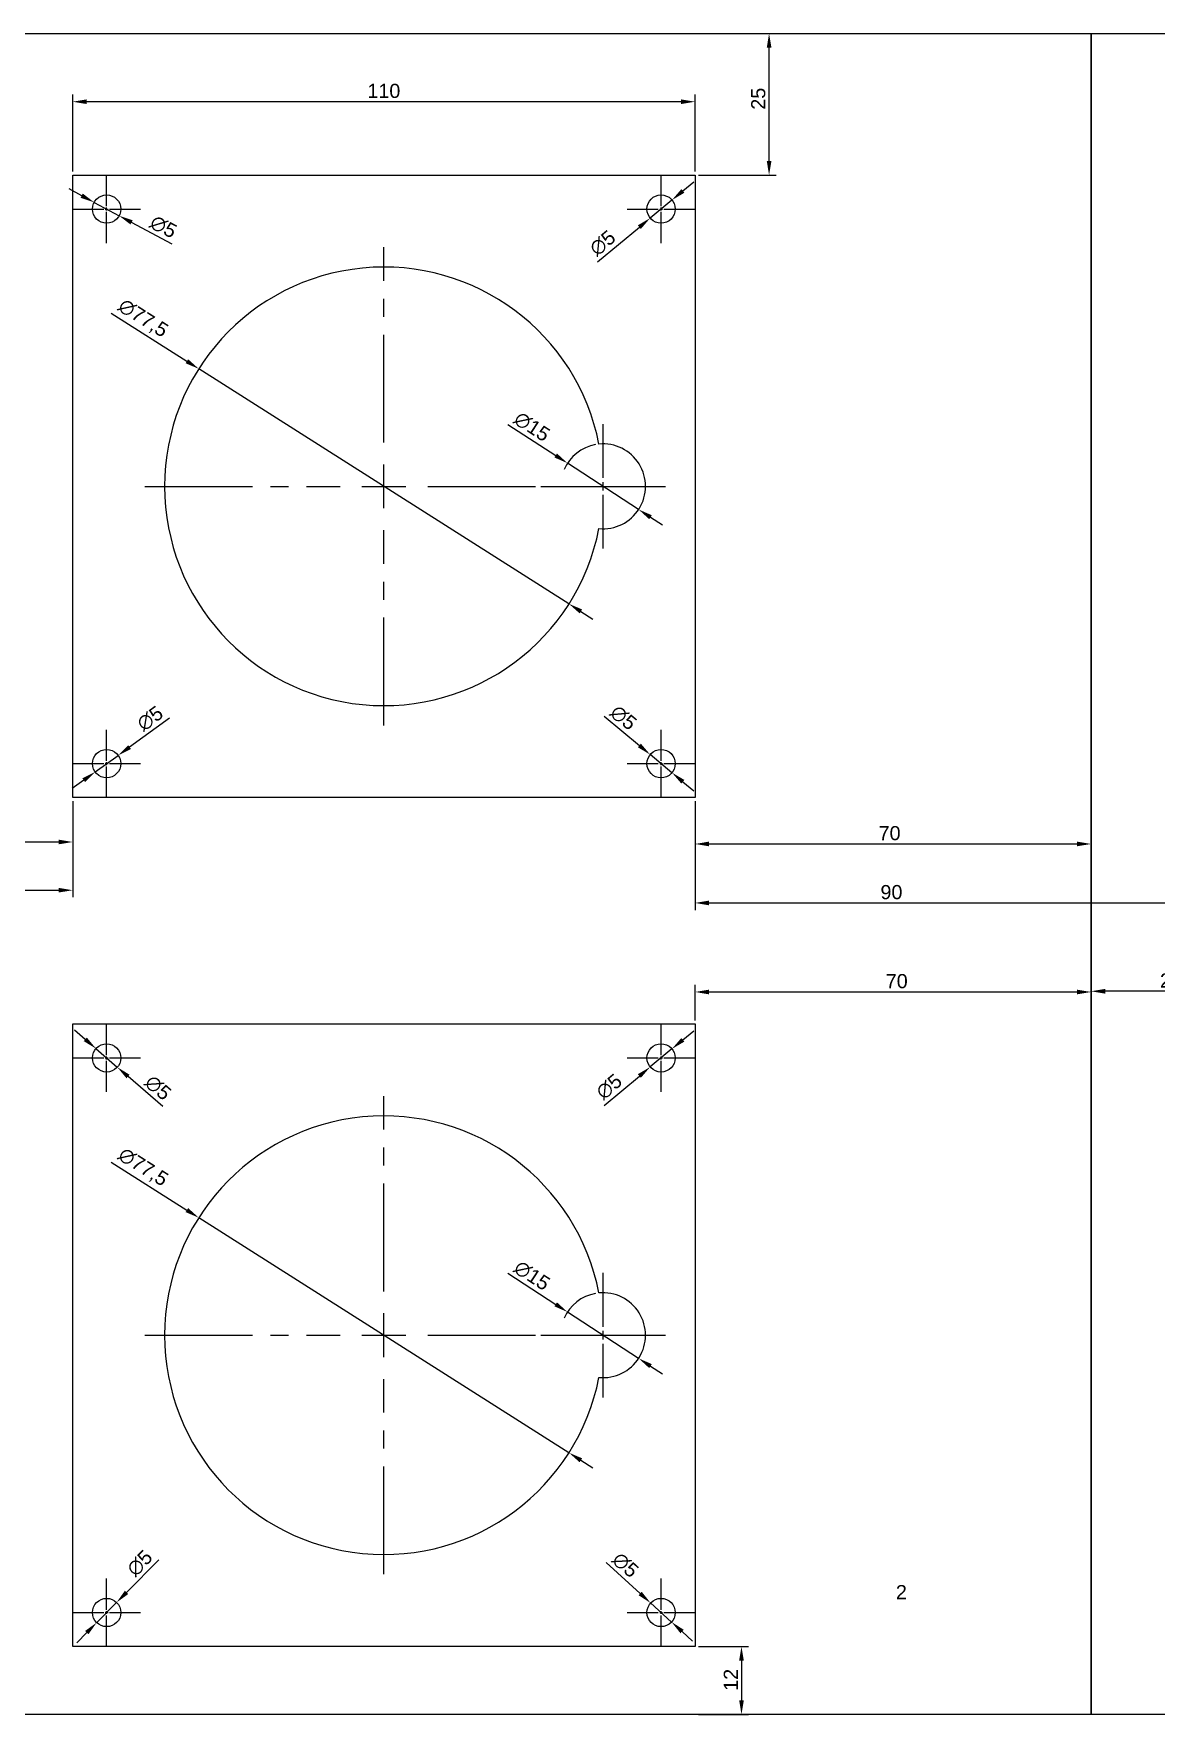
# Model space of a CAD drawing. Header units: millimetres. Extents: x 125 to 755, y 87 to 794.
# Drawn here: x 357.9 to 556.3, y 86.7 to 383.7 of the extents above; entities that cross this region are included whole.
import ezdxf

# ---------------------------------------------------------------- set-up
doc = ezdxf.new("R2010")
doc.units = ezdxf.units.MM
doc.linetypes.add('CENTER2', pattern=[28.575, 19.05, -3.175, 3.175, -3.175])
doc.styles.get("Standard").update_dxf_attribs({"font": 'arial.ttf'})
doc.dimstyles.new('ISO-25', dxfattribs={"dimtxt": 2.5, "dimasz": 2.5, "dimexe": 1.25, "dimexo": 0.625, "dimtad": 1, "dimtxsty": 'Standard', "dimcen": 2.5, "dimadec": 0, "dimazin": 0, "dimtfac": 1, "dimtmove": 0, "dimatfit": 3, "dimfxl": 1, "dimarcsym": 0})

# ---------------------------------------------------------------- blocks, each defined once
blk = doc.blocks.new('*D35')
at = {"color": 0, "lineweight": -2, "transparency": 16777216}
for p, q in [((364.79, 359.3), (364.79, 372.89)), ((472.29, 371.64), (367.29, 371.64)), ((474.79, 359.3), (474.79, 372.89))]:
    blk.add_line(p, q, dxfattribs=at)
at = {"color": 0, "transparency": 16777216}
for points in [[(367.29, 372.06), (367.29, 371.23), (364.79, 371.64)], [(472.29, 372.06), (472.29, 371.23), (474.79, 371.64)]]:
    blk.add_solid(points, dxfattribs=at)
at = {"layer": 'Defpoints', "color": 0, "transparency": 16777216}
for p in [(364.79, 371.64), (364.79, 358.68), (474.79, 358.68)]:
    blk.add_point(p, dxfattribs=at)
at = {"color": 0, "transparency": 16777216, "insert": (419.79, 373.54), "char_height": 2.5, "attachment_point": 5}
blk.add_mtext('110', dxfattribs=at)
blk = doc.blocks.new('*D36')
at = {"color": 0, "lineweight": -2, "transparency": 16777216}
for p, q in [((472.64, 355.87), (474.56, 357.47)), ((470.72, 354.27), (466.87, 351.08)), ((457.56, 343.34), (464.95, 349.48))]:
    blk.add_line(p, q, dxfattribs=at)
at = {"color": 0, "transparency": 16777216}
for points in [[(472.37, 356.19), (472.91, 355.55), (470.72, 354.27)], [(464.68, 349.8), (465.21, 349.16), (466.87, 351.08)]]:
    blk.add_solid(points, dxfattribs=at)
at = {"layer": 'Defpoints', "color": 0, "transparency": 16777216}
for p in [(470.72, 354.27), (466.87, 351.08)]:
    blk.add_point(p, dxfattribs=at)
at = {"color": 0, "transparency": 16777216, "insert": (458.46, 346.66), "char_height": 2.5, "attachment_point": 5, "rotation": 39.7156}
blk.add_mtext('∅5', dxfattribs=at)
blk = doc.blocks.new('*D37')
at = {"color": 0, "lineweight": -2, "transparency": 16777216}
for p, q in [((366.39, 355.04), (364.18, 356.22)), ((368.59, 353.86), (373, 351.49)), ((382.36, 346.47), (375.2, 350.31))]:
    blk.add_line(p, q, dxfattribs=at)
at = {"color": 0, "transparency": 16777216}
for points in [[(366.58, 355.41), (366.19, 354.67), (368.59, 353.86)], [(375.4, 350.68), (375, 349.95), (373, 351.49)]]:
    blk.add_solid(points, dxfattribs=at)
at = {"layer": 'Defpoints', "color": 0, "transparency": 16777216}
for p in [(368.59, 353.86), (373, 351.49)]:
    blk.add_point(p, dxfattribs=at)
at = {"color": 0, "transparency": 16777216, "insert": (380.82, 349.54), "char_height": 2.5, "attachment_point": 5, "rotation": 331.8028}
blk.add_mtext('∅5', dxfattribs=at)
blk = doc.blocks.new('*D38')
at = {"color": 0, "lineweight": -2, "transparency": 16777216}
for p, q in [((381.9, 262.7), (374.85, 257.6)), ((368.77, 253.21), (372.82, 256.14)), ((366.74, 251.75), (364.72, 250.28))]:
    blk.add_line(p, q, dxfattribs=at)
at = {"color": 0, "transparency": 16777216}
for points in [[(374.6, 257.94), (375.09, 257.27), (372.82, 256.14)], [(366.5, 252.08), (366.99, 251.41), (368.77, 253.21)]]:
    blk.add_solid(points, dxfattribs=at)
at = {"layer": 'Defpoints', "color": 0, "transparency": 16777216}
for p in [(372.82, 256.14), (368.77, 253.21)]:
    blk.add_point(p, dxfattribs=at)
at = {"color": 0, "transparency": 16777216, "insert": (378.47, 262.65), "char_height": 2.5, "attachment_point": 5, "rotation": 35.8579}
blk.add_mtext('∅5', dxfattribs=at)
blk = doc.blocks.new('*D39')
at = {"color": 0, "lineweight": -2, "transparency": 16777216}
for p, q in [((458.71, 263.08), (464.95, 257.88)), ((470.72, 253.08), (466.87, 256.28)), ((472.64, 251.48), (474.56, 249.88))]:
    blk.add_line(p, q, dxfattribs=at)
at = {"color": 0, "transparency": 16777216}
for points in [[(465.22, 258.2), (464.69, 257.56), (466.87, 256.28)], [(472.9, 251.8), (472.37, 251.16), (470.72, 253.08)]]:
    blk.add_solid(points, dxfattribs=at)
at = {"layer": 'Defpoints', "color": 0, "transparency": 16777216}
for p in [(466.87, 256.28), (470.72, 253.08)]:
    blk.add_point(p, dxfattribs=at)
at = {"color": 0, "transparency": 16777216, "insert": (462.13, 262.79), "char_height": 2.5, "attachment_point": 5, "rotation": 320.2101}
blk.add_mtext('∅5', dxfattribs=at)
blk = doc.blocks.new('*D40')
at = {"color": 0, "lineweight": -2, "transparency": 16777216}
for p, q in [((380.03, 114.01), (374.31, 108.23)), ((369.04, 102.9), (372.55, 106.45)), ((367.28, 101.12), (365.52, 99.34))]:
    blk.add_line(p, q, dxfattribs=at)
at = {"color": 0, "transparency": 16777216}
for points in [[(374.01, 108.52), (374.61, 107.94), (372.55, 106.45)], [(366.98, 101.41), (367.57, 100.83), (369.04, 102.9)]]:
    blk.add_solid(points, dxfattribs=at)
at = {"layer": 'Defpoints', "color": 0, "transparency": 16777216}
for p in [(372.55, 106.45), (369.04, 102.9)]:
    blk.add_point(p, dxfattribs=at)
at = {"color": 0, "transparency": 16777216, "insert": (376.65, 113.39), "char_height": 2.5, "attachment_point": 5, "rotation": 45.3135}
blk.add_mtext('∅5', dxfattribs=at)
blk = doc.blocks.new('*D32')
at = {"color": 0, "lineweight": -2, "transparency": 16777216}
for p, q in [((459.07, 113.49), (465.09, 108.03)), ((470.65, 103), (466.94, 106.36)), ((472.5, 101.32), (474.35, 99.64))]:
    blk.add_line(p, q, dxfattribs=at)
at = {"color": 0, "transparency": 16777216}
for points in [[(465.37, 108.34), (464.81, 107.73), (466.94, 106.36)], [(472.78, 101.63), (472.22, 101.01), (470.65, 103)]]:
    blk.add_solid(points, dxfattribs=at)
at = {"layer": 'Defpoints', "color": 0, "transparency": 16777216}
for p in [(466.94, 106.36), (470.65, 103)]:
    blk.add_point(p, dxfattribs=at)
at = {"color": 0, "transparency": 16777216, "insert": (462.48, 113.06), "char_height": 2.5, "attachment_point": 5, "rotation": 317.7963}
blk.add_mtext('∅5', dxfattribs=at)
blk = doc.blocks.new('*D33')
at = {"color": 0, "lineweight": -2, "transparency": 16777216}
for p, q in [((367.02, 205.96), (365.13, 207.6)), ((368.91, 204.32), (372.68, 201.04)), ((380.7, 194.07), (374.57, 199.4))]:
    blk.add_line(p, q, dxfattribs=at)
at = {"color": 0, "transparency": 16777216}
for points in [[(367.29, 206.27), (366.75, 205.64), (368.91, 204.32)], [(374.84, 199.71), (374.3, 199.08), (372.68, 201.04)]]:
    blk.add_solid(points, dxfattribs=at)
at = {"layer": 'Defpoints', "color": 0, "transparency": 16777216}
for p in [(368.91, 204.32), (372.68, 201.04)]:
    blk.add_point(p, dxfattribs=at)
at = {"color": 0, "transparency": 16777216, "insert": (379.87, 197.4), "char_height": 2.5, "attachment_point": 5, "rotation": 319.0109}
blk.add_mtext('∅5', dxfattribs=at)
blk = doc.blocks.new('*D34')
at = {"color": 0, "lineweight": -2, "transparency": 16777216}
for p, q in [((472.64, 205.87), (474.56, 207.47)), ((470.72, 204.28), (466.87, 201.08)), ((458.71, 194.28), (464.95, 199.48))]:
    blk.add_line(p, q, dxfattribs=at)
at = {"color": 0, "transparency": 16777216}
for points in [[(472.37, 206.19), (472.9, 205.55), (470.72, 204.28)], [(464.69, 199.8), (465.22, 199.16), (466.87, 201.08)]]:
    blk.add_solid(points, dxfattribs=at)
at = {"layer": 'Defpoints', "color": 0, "transparency": 16777216}
for p in [(470.72, 204.28), (466.87, 201.08)]:
    blk.add_point(p, dxfattribs=at)
at = {"color": 0, "transparency": 16777216, "insert": (459.61, 197.59), "char_height": 2.5, "attachment_point": 5, "rotation": 39.7753}
blk.add_mtext('∅5', dxfattribs=at)
blk = doc.blocks.new('*U29')
at = {"color": 0, "linetype": 'CENTER2', "transparency": 16777216}
for p, q in [((0, 0.5), (0, 6)), ((-6, 0), (-0.5, 0)), ((0.5, 0), (6, 0)), ((0, -6), (0, -0.5))]:
    blk.add_line(p, q, dxfattribs=at)
at = {"color": 0, "linetype": 'Continuous', "transparency": 16777216}
for p, q in [((-0.25, 0), (0.25, 0)), ((0, -0.25), (0, 0.25))]:
    blk.add_line(p, q, dxfattribs=at)
blk = doc.blocks.new('*U30')
at = {"color": 0, "linetype": 'CENTER2', "transparency": 16777216}
for p, q in [((0, 0.5), (0, 6)), ((-6, 0), (-0.5, 0)), ((0.5, 0), (6, 0)), ((0, -6), (0, -0.5))]:
    blk.add_line(p, q, dxfattribs=at)
at = {"color": 0, "linetype": 'Continuous', "transparency": 16777216}
for p, q in [((-0.25, 0), (0.25, 0)), ((0, -0.25), (0, 0.25))]:
    blk.add_line(p, q, dxfattribs=at)
blk = doc.blocks.new('*U31')
at = {"color": 0, "linetype": 'CENTER2', "transparency": 16777216}
for p, q in [((0, 0.5), (0, 6)), ((-6, 0), (-0.5, 0)), ((0.5, 0), (6, 0)), ((0, -6), (0, -0.5))]:
    blk.add_line(p, q, dxfattribs=at)
at = {"color": 0, "linetype": 'Continuous', "transparency": 16777216}
for p, q in [((-0.25, 0), (0.25, 0)), ((0, -0.25), (0, 0.25))]:
    blk.add_line(p, q, dxfattribs=at)
blk = doc.blocks.new('*U24')
at = {"color": 0, "linetype": 'CENTER2', "transparency": 16777216}
for p, q in [((0, 0.5), (0, 6)), ((-6, 0), (-0.5, 0)), ((0.5, 0), (6, 0)), ((0, -6), (0, -0.5))]:
    blk.add_line(p, q, dxfattribs=at)
at = {"color": 0, "linetype": 'Continuous', "transparency": 16777216}
for p, q in [((-0.25, 0), (0.25, 0)), ((0, -0.25), (0, 0.25))]:
    blk.add_line(p, q, dxfattribs=at)
blk = doc.blocks.new('*U25')
at = {"color": 0, "linetype": 'CENTER2', "transparency": 16777216}
for p, q in [((0, 0.5), (0, 6)), ((-6, 0), (-0.5, 0)), ((0.5, 0), (6, 0)), ((0, -6), (0, -0.5))]:
    blk.add_line(p, q, dxfattribs=at)
at = {"color": 0, "linetype": 'Continuous', "transparency": 16777216}
for p, q in [((-0.25, 0), (0.25, 0)), ((0, -0.25), (0, 0.25))]:
    blk.add_line(p, q, dxfattribs=at)
blk = doc.blocks.new('*U26')
at = {"color": 0, "linetype": 'CENTER2', "transparency": 16777216}
for p, q in [((0, 0.5), (0, 6)), ((-6, 0), (-0.5, 0)), ((0.5, 0), (6, 0)), ((0, -6), (0, -0.5))]:
    blk.add_line(p, q, dxfattribs=at)
at = {"color": 0, "linetype": 'Continuous', "transparency": 16777216}
for p, q in [((-0.25, 0), (0.25, 0)), ((0, -0.25), (0, 0.25))]:
    blk.add_line(p, q, dxfattribs=at)
blk = doc.blocks.new('*U27')
at = {"color": 0, "linetype": 'CENTER2', "transparency": 16777216}
for p, q in [((0, 0.5), (0, 6)), ((-6, 0), (-0.5, 0)), ((0.5, 0), (6, 0)), ((0, -6), (0, -0.5))]:
    blk.add_line(p, q, dxfattribs=at)
at = {"color": 0, "linetype": 'Continuous', "transparency": 16777216}
for p, q in [((-0.25, 0), (0.25, 0)), ((0, -0.25), (0, 0.25))]:
    blk.add_line(p, q, dxfattribs=at)
blk = doc.blocks.new('*U28')
at = {"color": 0, "linetype": 'CENTER2', "transparency": 16777216}
for p, q in [((0, 0.5), (0, 6)), ((-6, 0), (-0.5, 0)), ((0.5, 0), (6, 0)), ((0, -6), (0, -0.5))]:
    blk.add_line(p, q, dxfattribs=at)
at = {"color": 0, "linetype": 'Continuous', "transparency": 16777216}
for p, q in [((-0.25, 0), (0.25, 0)), ((0, -0.25), (0, 0.25))]:
    blk.add_line(p, q, dxfattribs=at)
blk = doc.blocks.new('*D41')
at = {"color": 0, "lineweight": -2, "transparency": 16777216}
for p, q in [((474.79, 248.05), (474.79, 239.23)), ((544.79, 248.05), (544.79, 239.23)), ((477.29, 240.48), (542.29, 240.48))]:
    blk.add_line(p, q, dxfattribs=at)
at = {"color": 0, "transparency": 16777216}
for points in [[(477.29, 240.9), (477.29, 240.07), (474.79, 240.48)], [(542.29, 240.9), (542.29, 240.07), (544.79, 240.48)]]:
    blk.add_solid(points, dxfattribs=at)
at = {"layer": 'Defpoints', "color": 0, "transparency": 16777216}
for p in [(474.79, 248.68), (544.79, 248.68), (544.79, 240.48)]:
    blk.add_point(p, dxfattribs=at)
at = {"color": 0, "transparency": 16777216, "insert": (509.18, 242.38), "char_height": 2.5, "attachment_point": 5}
blk.add_mtext('70', dxfattribs=at)
blk = doc.blocks.new('*D42')
at = {"color": 0, "lineweight": -2, "transparency": 16777216}
for p, q in [((474.79, 248.05), (474.79, 228.81)), ((564.79, 248.05), (564.79, 228.81)), ((477.29, 230.06), (562.29, 230.06))]:
    blk.add_line(p, q, dxfattribs=at)
at = {"color": 0, "transparency": 16777216}
for points in [[(477.29, 230.48), (477.29, 229.64), (474.79, 230.06)], [(562.29, 230.48), (562.29, 229.64), (564.79, 230.06)]]:
    blk.add_solid(points, dxfattribs=at)
at = {"layer": 'Defpoints', "color": 0, "transparency": 16777216}
for p in [(474.79, 248.68), (564.79, 248.68), (564.79, 230.06)]:
    blk.add_point(p, dxfattribs=at)
at = {"color": 0, "transparency": 16777216, "insert": (509.51, 231.96), "char_height": 2.5, "attachment_point": 5}
blk.add_mtext('90', dxfattribs=at)
blk = doc.blocks.new('*D61')
at = {"color": 0, "lineweight": -2, "transparency": 16777216}
for p, q in [((274.79, 248.05), (274.79, 231.06)), ((364.79, 248.05), (364.79, 231.06)), ((277.29, 232.31), (362.29, 232.31))]:
    blk.add_line(p, q, dxfattribs=at)
at = {"color": 0, "transparency": 16777216}
for points in [[(277.29, 232.73), (277.29, 231.9), (274.79, 232.31)], [(362.29, 232.73), (362.29, 231.9), (364.79, 232.31)]]:
    blk.add_solid(points, dxfattribs=at)
at = {"layer": 'Defpoints', "color": 0, "transparency": 16777216}
for p in [(274.79, 248.68), (364.79, 248.68), (364.79, 232.31)]:
    blk.add_point(p, dxfattribs=at)
at = {"color": 0, "transparency": 16777216, "insert": (304.68, 234.21), "char_height": 2.5, "attachment_point": 5}
blk.add_mtext('90', dxfattribs=at)
blk = doc.blocks.new('*D63')
at = {"color": 0, "lineweight": -2, "transparency": 16777216}
for p, q in [((475.42, 98.68), (484.25, 98.68)), ((483, 96.18), (483, 89.18)), ((475.42, 86.68), (484.25, 86.68))]:
    blk.add_line(p, q, dxfattribs=at)
at = {"color": 0, "transparency": 16777216}
for points in [[(482.59, 96.18), (483.42, 96.18), (483, 98.68)], [(482.59, 89.18), (483.42, 89.18), (483, 86.68)]]:
    blk.add_solid(points, dxfattribs=at)
at = {"layer": 'Defpoints', "color": 0, "transparency": 16777216}
for p in [(474.79, 98.68), (474.79, 86.68), (483, 86.68)]:
    blk.add_point(p, dxfattribs=at)
at = {"color": 0, "transparency": 16777216, "insert": (481.12, 92.78), "char_height": 2.5, "attachment_point": 5, "rotation": 90}
blk.add_mtext('12', dxfattribs=at)
blk = doc.blocks.new('*D65')
at = {"color": 0, "lineweight": -2, "transparency": 16777216}
for p, q in [((475.42, 383.68), (489.13, 383.68)), ((487.88, 361.18), (487.88, 381.18)), ((475.42, 358.68), (489.13, 358.68))]:
    blk.add_line(p, q, dxfattribs=at)
at = {"color": 0, "transparency": 16777216}
for points in [[(487.47, 381.18), (488.3, 381.18), (487.88, 383.68)], [(487.47, 361.18), (488.3, 361.18), (487.88, 358.68)]]:
    blk.add_solid(points, dxfattribs=at)
at = {"layer": 'Defpoints', "color": 0, "transparency": 16777216}
for p in [(474.79, 383.68), (487.88, 383.68), (474.79, 358.68)]:
    blk.add_point(p, dxfattribs=at)
at = {"color": 0, "transparency": 16777216, "insert": (485.98, 372.17), "char_height": 2.5, "attachment_point": 5, "rotation": 90}
blk.add_mtext('25', dxfattribs=at)
blk = doc.blocks.new('*D66')
at = {"color": 0, "lineweight": -2, "transparency": 16777216}
for p, q in [((544.79, 209.3), (544.79, 215.7)), ((562.29, 214.45), (547.29, 214.45)), ((564.79, 209.3), (564.79, 215.7))]:
    blk.add_line(p, q, dxfattribs=at)
at = {"color": 0, "transparency": 16777216}
for points in [[(547.29, 214.87), (547.29, 214.03), (544.79, 214.45)], [(562.29, 214.87), (562.29, 214.03), (564.79, 214.45)]]:
    blk.add_solid(points, dxfattribs=at)
at = {"layer": 'Defpoints', "color": 0, "transparency": 16777216}
for p in [(544.79, 214.45), (544.79, 208.68), (564.79, 208.68)]:
    blk.add_point(p, dxfattribs=at)
at = {"color": 0, "transparency": 16777216, "insert": (558.92, 216.35), "char_height": 2.5, "attachment_point": 5}
blk.add_mtext('20', dxfattribs=at)
blk = doc.blocks.new('*D67')
at = {"color": 0, "lineweight": -2, "transparency": 16777216}
for p, q in [((474.79, 209.3), (474.79, 215.58)), ((477.29, 214.33), (542.29, 214.33)), ((544.79, 209.3), (544.79, 215.58))]:
    blk.add_line(p, q, dxfattribs=at)
at = {"color": 0, "transparency": 16777216}
for points in [[(477.29, 214.74), (477.29, 213.91), (474.79, 214.33)], [(542.29, 214.74), (542.29, 213.91), (544.79, 214.33)]]:
    blk.add_solid(points, dxfattribs=at)
at = {"layer": 'Defpoints', "color": 0, "transparency": 16777216}
for p in [(544.79, 214.33), (474.79, 208.68), (544.79, 208.68)]:
    blk.add_point(p, dxfattribs=at)
at = {"color": 0, "transparency": 16777216, "insert": (510.44, 216.23), "char_height": 2.5, "attachment_point": 5}
blk.add_mtext('70', dxfattribs=at)
blk = doc.blocks.new('*D68')
at = {"color": 0, "lineweight": -2, "transparency": 16777216}
for p, q in [((334.79, 248.05), (334.79, 239.58)), ((364.79, 248.05), (364.79, 239.58)), ((362.29, 240.83), (337.29, 240.83))]:
    blk.add_line(p, q, dxfattribs=at)
at = {"color": 0, "transparency": 16777216}
for points in [[(337.29, 241.25), (337.29, 240.42), (334.79, 240.83)], [(362.29, 241.25), (362.29, 240.42), (364.79, 240.83)]]:
    blk.add_solid(points, dxfattribs=at)
at = {"layer": 'Defpoints', "color": 0, "transparency": 16777216}
for p in [(334.79, 248.68), (364.79, 248.68), (334.79, 240.83)]:
    blk.add_point(p, dxfattribs=at)
at = {"color": 0, "transparency": 16777216, "insert": (350.1, 242.73), "char_height": 2.5, "attachment_point": 5}
blk.add_mtext('30', dxfattribs=at)
blk = doc.blocks.new('*D88')
at = {"color": 0, "lineweight": -2, "transparency": 16777216}
for p, q in [((441.72, 164.63), (450.16, 159.13)), ((464.83, 149.58), (452.26, 157.77)), ((466.92, 148.22), (469.02, 146.86))]:
    blk.add_line(p, q, dxfattribs=at)
blk.add_arc((458.54, 153.68), 7.5, 100.3281, 156.4842, dxfattribs=at)
at = {"color": 0, "transparency": 16777216}
for points in [[(450.39, 159.48), (449.94, 158.78), (452.26, 157.77)], [(467.15, 148.57), (466.7, 147.87), (464.83, 149.58)]]:
    blk.add_solid(points, dxfattribs=at)
at = {"layer": 'Defpoints', "color": 0, "transparency": 16777216}
for p in [(452.26, 157.77), (464.83, 149.58)]:
    blk.add_point(p, dxfattribs=at)
at = {"color": 0, "transparency": 16777216, "insert": (445.97, 164.21), "char_height": 2.5, "attachment_point": 5, "rotation": 326.9349}
blk.add_mtext('∅15', dxfattribs=at)
blk = doc.blocks.new('*D89')
at = {"color": 0, "lineweight": -2, "transparency": 16777216}
for p, q in [((371.6, 184.27), (384.97, 175.78)), ((452.51, 132.91), (387.08, 174.44)), ((454.62, 131.57), (456.73, 130.23))]:
    blk.add_line(p, q, dxfattribs=at)
at = {"color": 0, "transparency": 16777216}
for points in [[(385.19, 176.14), (384.75, 175.43), (387.08, 174.44)], [(454.84, 131.92), (454.4, 131.22), (452.51, 132.91)]]:
    blk.add_solid(points, dxfattribs=at)
at = {"layer": 'Defpoints', "color": 0, "transparency": 16777216}
for p in [(387.08, 174.44), (452.51, 132.91)]:
    blk.add_point(p, dxfattribs=at)
at = {"color": 0, "transparency": 16777216, "insert": (377.19, 183.29), "char_height": 2.5, "attachment_point": 5, "rotation": 327.5908}
blk.add_mtext('∅77,5', dxfattribs=at)
blk = doc.blocks.new('*U86')
at = {"color": 0, "linetype": 'CENTER2', "transparency": 16777216}
for p, q in [((0, 1.5), (0, 11)), ((-11, 0), (-1.5, 0)), ((1.5, 0), (11, 0)), ((0, -11), (0, -1.5))]:
    blk.add_line(p, q, dxfattribs=at)
at = {"color": 0, "linetype": 'Continuous', "transparency": 16777216}
for p, q in [((-0.75, 0), (0.75, 0)), ((0, -0.75), (0, 0.75))]:
    blk.add_line(p, q, dxfattribs=at)
blk = doc.blocks.new('*U87')
at = {"color": 0, "linetype": 'CENTER2', "transparency": 16777216}
for p, q in [((0, 7.75), (0, 42.25)), ((-42.25, 0), (-7.75, 0)), ((7.75, 0), (42.25, 0)), ((0, -42.25), (0, -7.75))]:
    blk.add_line(p, q, dxfattribs=at)
at = {"color": 0, "linetype": 'Continuous', "transparency": 16777216}
for p, q in [((0, -3.875), (0, 3.875)), ((-3.875, 0), (3.875, 0))]:
    blk.add_line(p, q, dxfattribs=at)
blk = doc.blocks.new('*D100')
at = {"color": 0, "lineweight": -2, "transparency": 16777216}
for p, q in [((441.72, 314.63), (450.16, 309.13)), ((464.83, 299.58), (452.26, 307.77)), ((466.92, 298.22), (469.02, 296.86))]:
    blk.add_line(p, q, dxfattribs=at)
blk.add_arc((458.54, 303.68), 7.5, 100.3281, 156.4842, dxfattribs=at)
at = {"color": 0, "transparency": 16777216}
for points in [[(450.39, 309.48), (449.94, 308.78), (452.26, 307.77)], [(467.15, 298.57), (466.7, 297.87), (464.83, 299.58)]]:
    blk.add_solid(points, dxfattribs=at)
at = {"layer": 'Defpoints', "color": 0, "transparency": 16777216}
for p in [(452.26, 307.77), (464.83, 299.58)]:
    blk.add_point(p, dxfattribs=at)
at = {"color": 0, "transparency": 16777216, "insert": (445.97, 314.21), "char_height": 2.5, "attachment_point": 5, "rotation": 326.9349}
blk.add_mtext('∅15', dxfattribs=at)
blk = doc.blocks.new('*D101')
at = {"color": 0, "lineweight": -2, "transparency": 16777216}
for p, q in [((371.6, 334.27), (384.97, 325.78)), ((452.51, 282.91), (387.08, 324.44)), ((454.62, 281.57), (456.73, 280.23))]:
    blk.add_line(p, q, dxfattribs=at)
at = {"color": 0, "transparency": 16777216}
for points in [[(385.19, 326.14), (384.75, 325.43), (387.08, 324.44)], [(454.84, 281.92), (454.4, 281.22), (452.51, 282.91)]]:
    blk.add_solid(points, dxfattribs=at)
at = {"layer": 'Defpoints', "color": 0, "transparency": 16777216}
for p in [(387.08, 324.44), (452.51, 282.91)]:
    blk.add_point(p, dxfattribs=at)
at = {"color": 0, "transparency": 16777216, "insert": (377.19, 333.29), "char_height": 2.5, "attachment_point": 5, "rotation": 327.5908}
blk.add_mtext('∅77,5', dxfattribs=at)
blk = doc.blocks.new('*U98')
at = {"color": 0, "linetype": 'CENTER2', "transparency": 16777216}
for p, q in [((0, 1.5), (0, 11)), ((-11, 0), (-1.5, 0)), ((1.5, 0), (11, 0)), ((0, -11), (0, -1.5))]:
    blk.add_line(p, q, dxfattribs=at)
at = {"color": 0, "linetype": 'Continuous', "transparency": 16777216}
for p, q in [((-0.75, 0), (0.75, 0)), ((0, -0.75), (0, 0.75))]:
    blk.add_line(p, q, dxfattribs=at)
blk = doc.blocks.new('*U99')
at = {"color": 0, "linetype": 'CENTER2', "transparency": 16777216}
for p, q in [((0, 7.75), (0, 42.25)), ((-42.25, 0), (-7.75, 0)), ((7.75, 0), (42.25, 0)), ((0, -42.25), (0, -7.75))]:
    blk.add_line(p, q, dxfattribs=at)
at = {"color": 0, "linetype": 'Continuous', "transparency": 16777216}
for p, q in [((0, -3.875), (0, 3.875)), ((-3.875, 0), (3.875, 0))]:
    blk.add_line(p, q, dxfattribs=at)

msp = doc.modelspace()

# ---------------------------------------------------------------- linework, layer by layer
for points in [[(544.794, 383.676), (544.794, 86.676), (334.794, 86.676), (334.794, 383.676)], [(754.794, 383.676), (754.794, 86.676), (544.794, 86.676), (544.794, 383.676)], [(474.794, 358.676), (474.794, 248.676), (364.794, 248.676), (364.794, 358.676)], [(474.794, 208.676), (474.794, 98.676), (364.794, 98.676), (364.794, 208.676)]]:
    msp.add_lwpolyline(points, close=True)
for centre in [(370.794, 352.676), (468.794, 352.676), (370.794, 254.676), (468.794, 254.676), (370.794, 202.676), (468.794, 202.676), (370.794, 104.676), (468.794, 104.676)]:
    msp.add_circle(centre, 2.5)
for centre, radius, start, end in [((419.794, 303.676), 38.75, 11.10689, 348.89311), ((458.544, 303.676), 7.5, 264.44656, 95.55344), ((419.794, 153.676), 38.75, 11.10689, 348.89311), ((458.544, 153.676), 7.5, 264.44656, 95.55344)]:
    msp.add_arc(centre, radius, start, end)

# ---------------------------------------------------------------- block references
at = {"linetype": 'CENTER2'}
for name, p in [('*U29', (370.794, 352.676)), ('*U30', (468.794, 352.676)), ('*U99', (419.794, 303.676)), ('*U98', (458.544, 303.676)), ('*U24', (370.794, 254.676)), ('*U31', (468.794, 254.676)), ('*U25', (370.794, 202.676)), ('*U28', (468.794, 202.676)), ('*U87', (419.794, 153.676)), ('*U86', (458.544, 153.676)), ('*U26', (370.794, 104.676)), ('*U27', (468.794, 104.676))]:
    msp.add_blockref(name, p, dxfattribs=at)

# ---------------------------------------------------------------- texts
at = {"insert": (510.295, 109.53), "char_height": 2.5, "attachment_point": 1}
msp.add_mtext_dynamic_manual_height_columns('2', width=24.06773, gutter_width=12.5, heights=[0], dxfattribs=at)

# ---------------------------------------------------------------- dimensions: what is measured, and where the dimension line sits
for base, p1, p2, picture, middle in [((487.884, 383.676), (474.794, 358.676), (474.794, 383.676), '*D65', (487.884, 372.165)), ((483.002, 86.676), (474.794, 98.676), (474.794, 86.676), '*D63', (483.002, 92.778))]:
    dim = msp.add_linear_dim(base=base, p1=p1, p2=p2, angle=90, dimstyle='ISO-25')
    dim.commit()
    dim.dimension.update_dxf_attribs({"geometry": picture, "text_midpoint": middle, "dimtype": 160})
dim = msp.add_linear_dim(base=(364.794, 371.642), p1=(474.794, 358.676), p2=(364.794, 358.676), dimstyle='ISO-25')
dim.commit()
dim.dimension.update_dxf_attribs({"geometry": '*D35', "text_midpoint": (419.794, 373.543)})
for p1, p2, picture, middle in [((470.718, 354.273), (466.871, 351.078), '*D36', (459.722, 345.139)), ((452.509, 282.907), (387.08, 324.444), '*D101', (376.024, 331.463)), ((368.768, 253.211), (372.821, 256.14), '*D38', (379.62, 261.054)), ((452.509, 132.907), (387.08, 174.444), '*D89', (376.024, 181.463))]:
    dim = msp.add_diameter_dim_2p(p1=p1, p2=p2, dimstyle='ISO-25')
    dim.commit()
    dim.dimension.update_dxf_attribs({"geometry": picture, "text_midpoint": middle, "dimtype": 163})
for p1, p2, picture, middle in [((368.591, 353.857), (372.998, 351.494), '*D37', (380.816, 349.54)), ((464.83, 299.584), (452.259, 307.768), '*D100', (445.972, 314.213)), ((470.715, 253.076), (466.873, 256.276), '*D39', (462.131, 262.791)), ((368.907, 204.316), (372.682, 201.036), '*D33', (379.873, 197.399)), ((470.716, 204.275), (466.873, 201.076), '*D34', (459.607, 197.592)), ((464.83, 149.584), (452.259, 157.768), '*D88', (445.972, 164.213)), ((369.036, 102.898), (372.553, 106.453), '*D40', (376.646, 113.395)), ((470.646, 102.996), (466.943, 106.355), '*D32', (462.479, 113.065))]:
    dim = msp.add_diameter_dim_2p(p1=p1, p2=p2, dimstyle='ISO-25')
    dim.commit()
    dim.dimension.update_dxf_attribs({"geometry": picture, "text_midpoint": middle})
for base, p1, p2, picture, middle in [((364.794, 232.313), (274.794, 248.676), (364.794, 248.676), '*D61', (304.679, 232.313)), ((334.794, 240.833), (364.794, 248.676), (334.794, 248.676), '*D68', (350.104, 240.833)), ((544.794, 240.482), (474.794, 248.676), (544.794, 248.676), '*D41', (509.177, 240.482)), ((564.794, 230.061), (474.794, 248.676), (564.794, 248.676), '*D42', (509.507, 230.061)), ((544.794, 214.328), (474.794, 208.676), (544.794, 208.676), '*D67', (510.437, 214.328)), ((544.794, 214.452), (564.794, 208.676), (544.794, 208.676), '*D66', (558.916, 214.452))]:
    dim = msp.add_linear_dim(base=base, p1=p1, p2=p2, dimstyle='ISO-25')
    dim.commit()
    dim.dimension.update_dxf_attribs({"geometry": picture, "text_midpoint": middle, "dimtype": 160})

doc.saveas('drawing.dxf')
